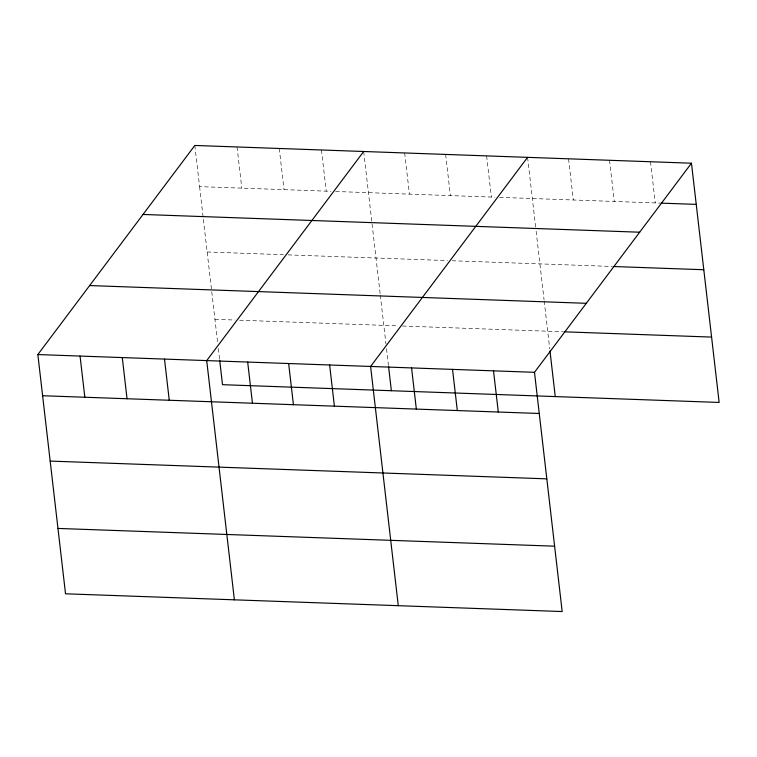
<?xml version="1.0" encoding="UTF-8"?>
<svg xmlns="http://www.w3.org/2000/svg" width="757" height="757" viewBox="0 0 757 757"><rect width="100%" height="100%" fill="white"/><g stroke="black" fill="none" stroke-linecap="round" stroke-linejoin="round"><path stroke-width="0.57" stroke-dasharray="3.79 2.84" d="M194.823 145.458L199.593 186.629L330.923 191.322M335.616 191.493L494.879 197.189M499.563 197.35L659.943 203.084M207.153 251.986L283.373 254.712M288.067 254.882L447.425 260.578M452.109 260.749L612.489 266.473M214.941 319.331L234.878 320.041M239.572 320.211L397.851 325.87M402.535 326.03L562.915 331.765M650.5 161.743L655.259 202.914M609.527 160.276L614.287 201.457M568.554 158.819L573.314 199.99M527.582 157.352L535.852 228.869M536.126 231.207L544.065 299.876M544.207 301.04L549.724 348.731M486.609 155.885L491.369 197.057M445.627 154.419L450.396 195.599M404.654 152.952L409.423 194.133M363.682 151.495L380.175 294.019M380.307 295.183L385.966 344.038M386.505 348.712L388.398 365.044M321.47 149.981L326.239 191.161M279.257 148.476L284.017 189.647M237.045 146.962L241.805 188.143M203.368 219.312L217.647 342.675M218.319 348.504L219.539 359.007M199.593 186.629L203.103 216.975"/><path stroke-width="1.14" d="M691.472 163.209L534.489 372.312L562.177 611.542L65.528 593.791L37.85 354.56L194.823 145.458L691.472 163.209L719.15 402.44L222.511 384.688L219.672 360.181M363.682 151.495L206.708 360.597L234.386 599.828M527.582 157.352L370.599 366.454L398.277 605.685M661.116 203.131L696.232 204.381M143.026 214.458L639.665 232.21M613.653 266.521L703.792 269.738M89.648 285.559L586.297 303.311M564.088 331.812L711.589 337.083M37.85 354.56L534.489 372.312M42.61 395.731L539.258 413.483M50.18 461.089L546.819 478.85M57.967 528.433L554.607 546.185M549.989 351.068L555.26 396.583M493.517 370.845L498.286 412.026M452.544 369.378L457.313 410.559M411.571 367.921L416.341 409.092M388.53 366.218L391.369 390.726M329.626 364.988L334.395 406.159M288.654 363.521L293.423 404.702M247.681 362.064L252.45 403.235M164.496 359.083L169.256 400.264M122.284 357.578L127.044 398.75M80.062 356.064L84.831 397.245"/></g></svg>
